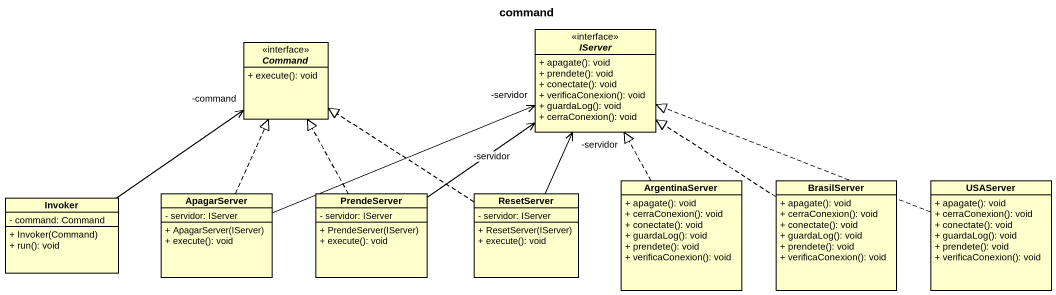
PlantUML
@startuml
title command
hide circle
hide empty members
skinparam classAttributeIconSize 0
interface Command <<interface>> {
  + execute(): void
}
interface IServer <<interface>> {
  + apagate(): void
  + prendete(): void
  + conectate(): void
  + verificaConexion(): void
  + guardaLog(): void
  + cerraConexion(): void
}
class Invoker {
  - command: Command
  + Invoker(Command)
  + run(): void
}
class ApagarServer {
  - servidor: IServer
  + ApagarServer(IServer)
  + execute(): void
}
class PrendeServer {
  - servidor: IServer
  + PrendeServer(IServer)
  + execute(): void
}
class ResetServer {
  - servidor: IServer
  + ResetServer(IServer)
  + execute(): void
}
class ArgentinaServer {
  + apagate(): void
  + cerraConexion(): void
  + conectate(): void
  + guardaLog(): void
  + prendete(): void
  + verificaConexion(): void
}
class BrasilServer {
  + apagate(): void
  + cerraConexion(): void
  + conectate(): void
  + guardaLog(): void
  + prendete(): void
  + verificaConexion(): void
}
class USAServer {
  + apagate(): void
  + cerraConexion(): void
  + conectate(): void
  + guardaLog(): void
  + prendete(): void
  + verificaConexion(): void
}
Invoker -up-> "-command" Command
ApagarServer .up.|> Command
ApagarServer -right-> "-servidor" IServer
PrendeServer .up.|> Command
PrendeServer -up-> "-servidor" IServer
ResetServer .up.|> Command
ResetServer -up-> "-servidor" IServer
ArgentinaServer .up.|> IServer
BrasilServer .up.|> IServer
USAServer .left.|> IServer
@enduml
